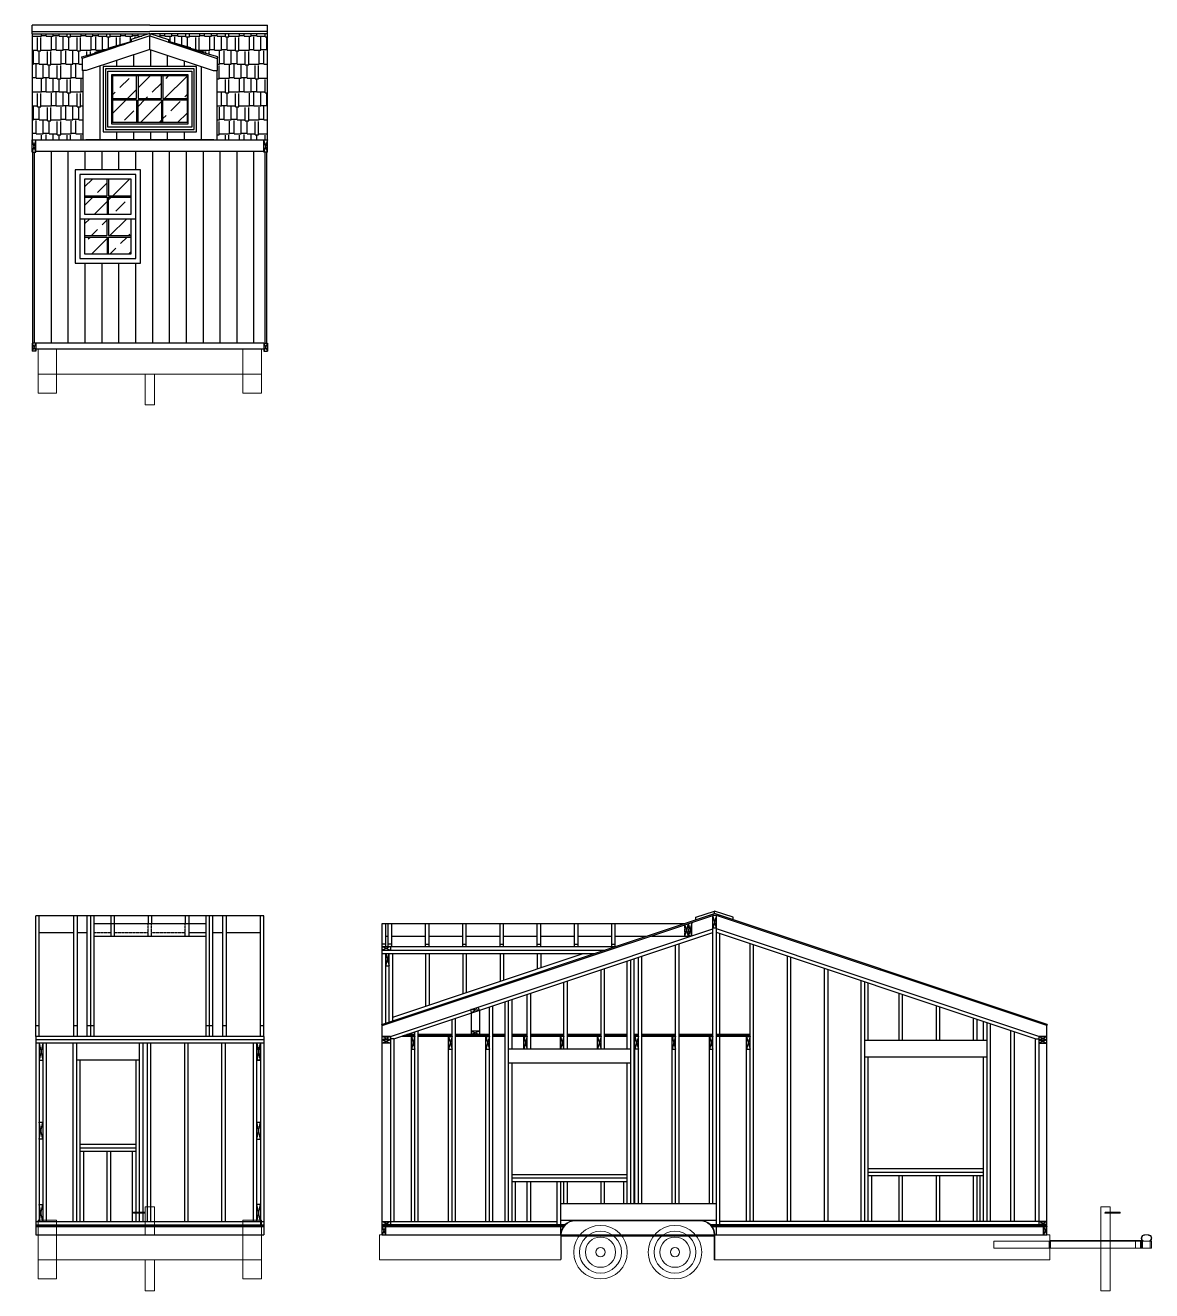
# Model space of a CAD drawing. Header units: inches. Extents: x -177 to 2825, y -2046 to -803.
# Drawn here: x 855 to 1338, y -1347 to -803 of the extents above; entities that cross this region are included whole.
import ezdxf

# ---------------------------------------------------------------- set-up
doc = ezdxf.new("R2010")
doc.units = ezdxf.units.IN
doc.header["$MEASUREMENT"] = 0
doc.linetypes.add('HIDDEN2', pattern=[0.1875, 0.125, -0.0625])
doc.layers.add('Hidden Line', color=7, linetype='HIDDEN2')
doc.layers.add('L-SITE', color=8, linetype='Continuous', lineweight=9)

msp = doc.modelspace()

# ---------------------------------------------------------------- hatches: boundary and pattern name
h = msp.add_hatch()
h.set_pattern_fill('AR-RSHKE', color=256, scale=0.5)
h.set_pattern_definition([(0, (183.5893, -1791.4765), (12.75, 6), [3, -2.5, 3.5, -1.5, 4.5, -2]), (0, (186.5893, -1791.2265), (12.75, 6), [2.5, -9.5, 2, -3]), (0, (192.5893, -1791.8515), (12.75, 6), [1.5, -15.5]), (90, (183.5893, -1791.4765), (-4.25, 6), [5.75, -18.25]), (90, (186.5893, -1791.4765), (-4.25, 6), [5.625, -18.375]), (90, (189.0893, -1791.4765), (-4.25, 6), [5.25, -18.75]), (90, (192.5893, -1791.8515), (-4.25, 6), [5.75, -18.25]), (90, (194.0893, -1791.8515), (-4.25, 6), [5.75, -18.25]), (90, (198.5893, -1791.4765), (-4.25, 6), [5.5, -18.5])])
h.paths.add_polyline_path([(879.09, -817.05), (878.86, -816.33), (884.78, -814.73), (884.67, -814.4), (890.59, -812.79), (890.48, -812.46), (900.09, -809.85), (900.09, -808.99), (907.43, -806.55), (857.59, -806.55), (857.59, -851.96), (879.34, -851.96), (879.34, -822.26), (879.09, -822.26)])
h.paths.add_polyline_path([(958.59, -806.55), (908.75, -806.55), (916.09, -808.99), (916.09, -809.85), (925.71, -812.46), (925.6, -812.79), (931.52, -814.4), (931.41, -814.73), (937.33, -816.33), (937.09, -817.05), (937.09, -822.26), (936.84, -822.26), (936.84, -851.96), (958.59, -851.96)])
h.paths.add_polyline_path([(828.83, -810.05), (708.83, -810.05), (708.83, -808.16), (699.45, -808.16), (701.23, -808.64), (701.12, -808.97), (707.04, -810.58), (706.93, -810.9), (712.85, -812.51), (712.74, -812.84), (718.66, -814.45), (718.55, -814.78), (724.47, -816.39), (724.37, -816.71), (725.68, -817.07), (828.83, -817.07)])
h = msp.add_hatch()
h.set_pattern_fill('ANSI33', color=256, scale=45)
h.set_pattern_definition([(45, (342.352, -1740.452), (-7.95495, 7.95495), []), (45, (350.307, -1740.452), (-7.95495, 7.95495), [5.625, -2.8125])])
h.paths.add_polyline_path([(902.45, -824.59), (892.09, -824.59), (892.09, -834.28), (902.45, -834.28)])
h.paths.add_polyline_path([(902.45, -834.91), (892.09, -834.91), (892.09, -844.59), (902.45, -844.59)])
h.paths.add_polyline_path([(913.11, -834.91), (903.07, -834.91), (903.07, -844.59), (913.11, -844.59)])
h.paths.add_polyline_path([(924.09, -834.91), (913.74, -834.91), (913.74, -844.59), (924.09, -844.59)])
h.paths.add_polyline_path([(924.09, -824.59), (913.74, -824.59), (913.74, -834.28), (924.09, -834.28)])
h.paths.add_polyline_path([(913.11, -824.59), (903.07, -824.59), (903.07, -834.28), (913.11, -834.28)])
h = msp.add_hatch()
h.set_pattern_fill('ANSI33', color=256, scale=45)
h.set_pattern_definition([(45, (183.589, -1791.476), (-7.95495, 7.95495), []), (45, (191.544, -1791.476), (-7.95495, 7.95495), [5.625, -2.8125])])
h.paths.add_polyline_path([(889.78, -868.87), (880.09, -868.87), (880.09, -876.09), (889.78, -876.09)])
h.paths.add_polyline_path([(889.78, -876.71), (880.09, -876.71), (880.09, -883.93), (889.78, -883.93)])
h.paths.add_polyline_path([(900.09, -876.71), (890.4, -876.71), (890.4, -883.93), (900.09, -883.93)])
h.paths.add_polyline_path([(900.09, -868.87), (890.4, -868.87), (890.4, -876.09), (900.09, -876.09)])
h.paths.add_polyline_path([(900.09, -885.93), (890.4, -885.93), (890.4, -893.15), (900.09, -893.15)])
h.paths.add_polyline_path([(900.09, -893.78), (890.4, -893.78), (890.4, -900.99), (900.09, -900.99)])
h.paths.add_polyline_path([(889.78, -893.78), (880.09, -893.78), (880.09, -900.99), (889.78, -900.99)])
h.paths.add_polyline_path([(889.78, -885.93), (880.09, -885.93), (880.09, -893.15), (889.78, -893.15)])

# ---------------------------------------------------------------- linework, layer by layer
for p, q in [((908.09, -802.82), (857.59, -802.82)), ((908.09, -802.82), (958.59, -802.82)), ((857.59, -805.49), (908.09, -805.49)), ((857.59, -806.55), (907.43, -806.55)), ((857.59, -806.55), (857.59, -851.96)), ((908.09, -807.38), (879.09, -817.05)), ((890.48, -812.46), (900.09, -809.85)), ((908.09, -806.32), (900.09, -808.99)), ((900.09, -808.99), (900.09, -810.05)), ((958.59, -805.49), (908.09, -805.49)), ((908.09, -806.32), (916.09, -808.99)), ((908.09, -806.32), (908.09, -807.38)), ((908.09, -807.38), (937.09, -817.05)), ((908.09, -813.18), (908.09, -807.38)), ((958.59, -806.55), (908.75, -806.55)), ((916.09, -808.99), (916.09, -810.05)), ((925.71, -812.46), (916.09, -809.85)), ((958.59, -851.96), (958.59, -806.55)), ((878.86, -816.33), (891.66, -812.86)), ((908.09, -813.18), (880.83, -822.26)), ((884.67, -814.4), (897.47, -810.92)), ((884.78, -814.73), (884.67, -814.4)), ((890.59, -812.79), (890.48, -812.46)), ((901.09, -815.51), (901.09, -820.59)), ((908.09, -813.18), (935.35, -822.26)), ((908.34, -813.26), (908.34, -820.59)), ((931.52, -814.4), (918.71, -810.92)), ((937.33, -816.33), (924.52, -812.86)), ((925.6, -812.79), (925.71, -812.46)), ((931.41, -814.73), (931.52, -814.4)), ((879.09, -817.05), (878.86, -816.33)), ((879.09, -817.05), (879.09, -822.26)), ((886.59, -820.34), (886.59, -851.88)), ((893.84, -817.93), (893.84, -820.59)), ((915.59, -815.68), (915.59, -820.59)), ((922.84, -818.09), (922.84, -820.59)), ((930.09, -820.51), (930.09, -851.88)), ((937.09, -817.05), (937.33, -816.33)), ((937.09, -817.05), (937.09, -822.26)), ((880.83, -822.26), (879.09, -822.26)), ((879.34, -822.26), (879.34, -851.88)), ((924.09, -824.59), (892.09, -824.59)), ((892.09, -824.59), (892.09, -844.59)), ((924.09, -824.59), (924.09, -844.59)), ((935.35, -822.26), (937.09, -822.26)), ((936.84, -822.26), (936.84, -851.88)), ((924.09, -844.59), (892.09, -844.59)), ((857.59, -851.96), (958.59, -851.96)), ((859.09, -857.26), (857.59, -851.96)), ((859.09, -851.96), (857.59, -857.26)), ((880.59, -851.88), (935.59, -851.88)), ((893.84, -848.59), (893.84, -851.88)), ((901.09, -848.59), (901.09, -851.88)), ((908.34, -848.59), (908.34, -851.88)), ((915.59, -848.59), (915.59, -851.88)), ((922.84, -848.59), (922.84, -851.88)), ((958.59, -857.26), (957.09, -851.96)), ((958.59, -851.96), (957.09, -857.26)), ((857.59, -857.26), (859.09, -857.26)), ((859.09, -856.96), (957.09, -856.96)), ((958.59, -857.26), (957.09, -857.26)), ((878.09, -885.93), (902.09, -885.93)), ((880.09, -883.93), (900.09, -883.93)), ((957.09, -939.37), (857.59, -939.37)), ((857.59, -939.37), (857.59, -942.87)), ((859.09, -939.37), (857.59, -942.87)), ((857.59, -939.37), (859.09, -942.87)), ((859.09, -939.37), (859.09, -942.87)), ((859.09, -939.37), (859.09, -941.87)), ((957.09, -939.37), (957.09, -942.87)), ((957.09, -939.37), (958.59, -939.37)), ((957.09, -939.37), (958.59, -942.87)), ((958.59, -939.37), (957.09, -942.87)), ((958.59, -939.37), (958.59, -942.87)), ((859.09, -942.87), (857.59, -942.87)), ((859.09, -941.87), (957.09, -941.87)), ((957.09, -942.87), (958.59, -942.87)), ((1007.77, -1232.11), (1150.68, -1184.47)), ((1007.77, -1232.11), (1150.68, -1184.47)), ((1142.68, -1186.09), (1150.68, -1183.42)), ((1148.78, -1185.63), (1148.62, -1185.16)), ((1158.68, -1186.09), (1150.68, -1183.42)), ((1150.68, -1184.47), (1150.68, -1183.42)), ((1293.58, -1232.11), (1150.68, -1184.47)), ((1152.57, -1185.63), (1152.73, -1185.16)), ((859.09, -1237.22), (859.09, -1185.51)), ((957.09, -1185.51), (859.09, -1185.51)), ((860.59, -1237.22), (860.59, -1185.51)), ((875.34, -1185.51), (875.34, -1237.22)), ((876.84, -1185.51), (876.84, -1237.22)), ((881.09, -1185.51), (881.09, -1237.22)), ((882.59, -1185.51), (882.59, -1237.22)), ((884.09, -1185.51), (884.09, -1237.22)), ((884.09, -1188.75), (932.09, -1188.75)), ((891.34, -1185.51), (891.34, -1188.75)), ((892.84, -1185.51), (892.84, -1188.75)), ((907.34, -1185.51), (907.34, -1188.75)), ((908.84, -1185.51), (908.84, -1188.75)), ((923.34, -1185.51), (923.34, -1188.75)), ((924.84, -1185.51), (924.84, -1188.75)), ((932.09, -1185.51), (932.09, -1237.22)), ((933.59, -1185.51), (933.59, -1237.22)), ((935.09, -1185.51), (935.09, -1237.22)), ((939.34, -1185.51), (939.34, -1237.22)), ((940.84, -1185.51), (940.84, -1237.22)), ((955.59, -1237.22), (955.59, -1185.51)), ((957.09, -1237.22), (957.09, -1185.51)), ((1007.93, -1232.58), (1149.93, -1185.25)), ((1007.93, -1232.06), (1007.93, -1188.75)), ((1007.93, -1188.75), (1137.84, -1188.75)), ((1009.43, -1198.69), (1009.43, -1188.75)), ((1010.53, -1198.69), (1010.53, -1188.75)), ((1012.03, -1198.69), (1012.03, -1188.75)), ((1026.53, -1198.69), (1026.53, -1188.75)), ((1028.03, -1198.69), (1028.03, -1188.75)), ((1042.53, -1198.69), (1042.53, -1188.75)), ((1044.03, -1198.69), (1044.03, -1188.75)), ((1058.53, -1198.69), (1058.53, -1188.75)), ((1060.03, -1198.69), (1060.03, -1188.75)), ((1074.53, -1198.69), (1074.53, -1188.75)), ((1076.03, -1198.69), (1076.03, -1188.75)), ((1090.53, -1198.69), (1090.53, -1188.75)), ((1092.03, -1198.69), (1092.03, -1188.75)), ((1106.53, -1198.69), (1106.53, -1188.75)), ((1108.03, -1198.69), (1108.03, -1188.75)), ((1137.93, -1194.25), (1139.43, -1188.75)), ((1139.43, -1194.25), (1137.93, -1189.25)), ((1140.93, -1188.55), (1139.43, -1194.05)), ((1140.93, -1194.05), (1139.43, -1188.75)), ((1142.68, -1187.14), (1142.68, -1186.09)), ((1149.93, -1192.5), (1149.93, -1185.25)), ((1151.43, -1185.25), (1149.93, -1185.25)), ((1151.43, -1190.75), (1149.93, -1185.25)), ((1151.43, -1185.25), (1149.93, -1190.75)), ((1293.43, -1232.58), (1151.43, -1185.25)), ((1151.43, -1192.5), (1151.43, -1185.25)), ((1158.68, -1187.14), (1158.68, -1186.09)), ((875.34, -1192.76), (860.59, -1192.76)), ((881.09, -1192.76), (876.84, -1192.76)), ((884.09, -1194.25), (932.09, -1194.25)), ((939.34, -1192.76), (935.09, -1192.76)), ((955.59, -1192.76), (940.84, -1192.76)), ((1009.43, -1194.25), (1010.53, -1194.25)), ((1011.43, -1237.22), (1149.93, -1191.05)), ((1012.03, -1194.25), (1026.53, -1194.25)), ((1012.93, -1238.3), (1149.93, -1192.63)), ((1028.03, -1194.25), (1042.53, -1194.25)), ((1044.03, -1194.25), (1058.53, -1194.25)), ((1060.03, -1194.25), (1074.53, -1194.25)), ((1076.03, -1194.25), (1090.53, -1194.25)), ((1092.03, -1194.25), (1106.53, -1194.25)), ((1108.03, -1194.25), (1121.34, -1194.25)), ((1151.43, -1190.75), (1149.93, -1190.75)), ((1149.93, -1309.01), (1149.93, -1192.5)), ((1289.93, -1237.22), (1151.43, -1191.05)), ((1151.43, -1322.47), (1151.43, -1192.5)), ((1288.43, -1238.3), (1151.43, -1192.63)), ((1152.93, -1318.22), (1152.93, -1193.13)), ((1009.43, -1197.67), (1007.93, -1197.67)), ((1007.93, -1198.69), (1108.03, -1198.69)), ((1011.43, -1198.69), (1007.93, -1200.19)), ((1007.93, -1198.69), (1011.43, -1200.19)), ((1007.93, -1200.19), (1103.53, -1200.19)), ((1012.03, -1197.67), (1010.53, -1197.67)), ((1011.43, -1198.69), (1011.43, -1200.19)), ((1026.53, -1197.67), (1028.03, -1197.67)), ((1042.53, -1197.67), (1044.03, -1197.67)), ((1058.53, -1197.67), (1060.03, -1197.67)), ((1074.53, -1197.67), (1076.03, -1197.67)), ((1090.53, -1197.67), (1092.03, -1197.67)), ((1106.53, -1197.67), (1108.03, -1197.67)), ((1133.93, -1309.01), (1133.93, -1197.96)), ((1135.43, -1309.01), (1135.43, -1197.46)), ((1165.93, -1316.72), (1165.93, -1197.46)), ((1167.43, -1316.72), (1167.43, -1197.96)), ((1007.93, -1201.69), (1099.03, -1201.69)), ((1009.43, -1231.56), (1009.43, -1201.69)), ((1009.43, -1206.94), (1010.93, -1201.69)), ((1009.43, -1201.69), (1010.93, -1206.94)), ((1009.43, -1206.94), (1010.93, -1206.94)), ((1010.93, -1231.06), (1010.93, -1201.69)), ((1012.43, -1228.98), (1094.28, -1201.69)), ((1012.43, -1230.56), (1012.43, -1201.69)), ((1026.53, -1201.69), (1026.53, -1224.28)), ((1028.03, -1201.69), (1028.03, -1223.78)), ((1042.53, -1201.69), (1042.53, -1218.94)), ((1044.03, -1201.69), (1044.03, -1218.44)), ((1058.53, -1201.69), (1058.53, -1213.61)), ((1060.03, -1201.69), (1060.03, -1213.11)), ((1074.53, -1201.69), (1074.53, -1208.28)), ((1076.03, -1201.69), (1076.03, -1207.78)), ((1113.18, -1242.72), (1113.18, -1204.88)), ((1114.68, -1309.01), (1114.68, -1204.38)), ((1116.18, -1309.01), (1116.18, -1203.88)), ((1117.93, -1309.01), (1117.93, -1203.3)), ((1119.43, -1309.01), (1119.43, -1202.8)), ((1181.93, -1316.72), (1181.93, -1202.8)), ((1183.43, -1316.72), (1183.43, -1203.3)), ((1101.93, -1242.72), (1101.93, -1208.63)), ((1103.43, -1242.72), (1103.43, -1208.13)), ((1197.93, -1316.72), (1197.93, -1208.13)), ((1199.43, -1316.72), (1199.43, -1208.63)), ((1085.93, -1242.72), (1085.93, -1213.96)), ((1087.43, -1242.72), (1087.43, -1213.46)), ((1213.68, -1316.72), (1213.68, -1213.38)), ((1215.18, -1316.72), (1215.18, -1213.88)), ((1216.68, -1238.97), (1216.68, -1214.38)), ((1060.68, -1316.72), (1060.68, -1222.38)), ((1062.18, -1316.72), (1062.18, -1221.88)), ((1063.68, -1242.72), (1063.68, -1221.38)), ((1070.18, -1242.72), (1070.18, -1219.21)), ((1071.68, -1242.72), (1071.68, -1218.71)), ((1229.93, -1238.97), (1229.93, -1218.8)), ((1231.43, -1238.97), (1231.43, -1219.3)), ((1046.18, -1227.21), (1046.18, -1236.47)), ((1049.68, -1226.05), (1049.68, -1236.47)), ((1053.93, -1316.72), (1053.93, -1224.63)), ((1055.43, -1316.72), (1055.43, -1224.13)), ((1245.93, -1238.97), (1245.93, -1224.13)), ((1247.43, -1238.97), (1247.43, -1224.63)), ((859.09, -1232.58), (860.59, -1232.58)), ((875.34, -1232.58), (876.84, -1232.58)), ((881.09, -1232.58), (884.09, -1232.58)), ((932.09, -1232.58), (935.09, -1232.58)), ((939.34, -1232.58), (940.84, -1232.58)), ((955.59, -1232.58), (957.09, -1232.58)), ((1007.77, -1232.11), (1007.93, -1232.58)), ((1007.93, -1232.58), (1007.77, -1232.11)), ((1007.93, -1237.22), (1007.93, -1232.58)), ((1037.93, -1316.72), (1037.93, -1229.96)), ((1039.43, -1316.72), (1039.43, -1229.46)), ((1261.93, -1238.97), (1261.93, -1229.46)), ((1263.43, -1238.97), (1263.43, -1229.96)), ((1266.18, -1238.97), (1266.18, -1230.88)), ((1267.68, -1316.72), (1267.68, -1231.38)), ((1269.18, -1316.72), (1269.18, -1231.88)), ((1293.58, -1232.11), (1293.43, -1232.58)), ((1293.43, -1237.22), (1293.43, -1232.58)), ((859.09, -1237.22), (859.09, -1322.47)), ((957.09, -1237.22), (859.09, -1237.22)), ((957.09, -1238.72), (859.09, -1238.72)), ((957.09, -1237.22), (957.09, -1322.47)), ((1007.93, -1322.47), (1007.93, -1237.22)), ((1011.43, -1237.22), (1007.93, -1237.22)), ((1011.43, -1238.72), (1007.93, -1237.22)), ((1011.43, -1237.22), (1007.93, -1238.72)), ((1011.43, -1238.72), (1007.93, -1238.72)), ((1007.93, -1238.72), (1011.43, -1240.22)), ((1011.43, -1238.72), (1007.93, -1240.22)), ((1011.43, -1237.22), (1011.43, -1318.22)), ((1012.93, -1238.3), (1011.43, -1238.3)), ((1012.93, -1238.3), (1012.93, -1316.72)), ((1021.93, -1237.22), (1016.17, -1237.22)), ((1021.93, -1237.03), (1016.73, -1237.03)), ((1021.93, -1236.84), (1017.29, -1236.84)), ((1021.93, -1236.65), (1017.86, -1236.65)), ((1021.93, -1236.47), (1018.42, -1236.47)), ((1020.43, -1316.72), (1020.43, -1237.22)), ((1020.43, -1237.22), (1021.93, -1237.22)), ((1020.43, -1237.22), (1021.93, -1242.72)), ((1021.93, -1237.22), (1020.43, -1242.72)), ((1021.93, -1316.72), (1021.93, -1235.3)), ((1023.43, -1316.72), (1023.43, -1234.8)), ((1037.93, -1236.47), (1023.43, -1236.47)), ((1037.93, -1236.65), (1023.43, -1236.65)), ((1037.93, -1236.84), (1023.43, -1236.84)), ((1037.93, -1237.03), (1023.43, -1237.03)), ((1037.93, -1237.22), (1023.43, -1237.22)), ((1036.43, -1316.72), (1036.43, -1237.22)), ((1036.43, -1237.22), (1037.93, -1237.22)), ((1036.43, -1237.22), (1037.93, -1242.72)), ((1037.93, -1237.22), (1036.43, -1242.72)), ((1053.93, -1236.47), (1039.43, -1236.47)), ((1053.93, -1236.65), (1039.43, -1236.65)), ((1053.93, -1236.84), (1039.43, -1236.84)), ((1053.93, -1237.03), (1039.43, -1237.03)), ((1053.93, -1237.22), (1039.43, -1237.22)), ((1049.68, -1234.97), (1046.18, -1234.97)), ((1046.18, -1234.97), (1049.68, -1236.47)), ((1049.68, -1234.97), (1046.18, -1236.47)), ((1052.43, -1316.72), (1052.43, -1237.22)), ((1052.43, -1237.22), (1053.93, -1237.22)), ((1052.43, -1237.22), (1053.93, -1242.72)), ((1053.93, -1237.22), (1052.43, -1242.72)), ((1060.68, -1236.47), (1055.43, -1236.47)), ((1060.68, -1236.65), (1055.43, -1236.65)), ((1060.68, -1236.84), (1055.43, -1236.84)), ((1060.68, -1237.03), (1055.43, -1237.03)), ((1060.68, -1237.22), (1055.43, -1237.22)), ((1070.18, -1236.47), (1063.68, -1236.47)), ((1070.18, -1236.65), (1063.68, -1236.65)), ((1070.18, -1236.84), (1063.68, -1236.84)), ((1070.18, -1237.03), (1063.68, -1237.03)), ((1070.18, -1237.22), (1063.68, -1237.22)), ((1068.68, -1242.72), (1068.68, -1237.22)), ((1068.68, -1237.22), (1070.18, -1237.22)), ((1068.68, -1237.22), (1070.18, -1242.72)), ((1070.18, -1237.22), (1068.68, -1242.72)), ((1085.93, -1236.47), (1071.68, -1236.47)), ((1085.93, -1236.65), (1071.68, -1236.65)), ((1085.93, -1236.84), (1071.68, -1236.84)), ((1085.93, -1237.03), (1071.68, -1237.03)), ((1085.93, -1237.22), (1071.68, -1237.22)), ((1084.43, -1242.72), (1084.43, -1237.22)), ((1085.93, -1237.22), (1084.43, -1237.22)), ((1084.43, -1237.22), (1085.93, -1242.72)), ((1085.93, -1237.22), (1084.43, -1242.72)), ((1101.93, -1236.47), (1087.43, -1236.47)), ((1101.93, -1236.65), (1087.43, -1236.65)), ((1101.93, -1236.84), (1087.43, -1236.84)), ((1101.93, -1237.03), (1087.43, -1237.03)), ((1101.93, -1237.22), (1087.43, -1237.22)), ((1100.43, -1242.72), (1100.43, -1237.22)), ((1101.93, -1237.22), (1100.43, -1237.22)), ((1100.43, -1237.22), (1101.93, -1242.72)), ((1101.93, -1237.22), (1100.43, -1242.72)), ((1113.18, -1236.47), (1103.43, -1236.47)), ((1113.18, -1236.65), (1103.43, -1236.65)), ((1113.18, -1236.84), (1103.43, -1236.84)), ((1113.18, -1237.03), (1103.43, -1237.03)), ((1113.18, -1237.22), (1103.43, -1237.22)), ((1117.93, -1236.47), (1116.18, -1236.47)), ((1117.93, -1236.65), (1116.18, -1236.65)), ((1117.93, -1236.84), (1116.18, -1236.84)), ((1117.93, -1237.03), (1116.18, -1237.03)), ((1117.93, -1237.22), (1116.18, -1237.22)), ((1116.43, -1309.01), (1116.43, -1237.22)), ((1117.93, -1237.22), (1116.43, -1237.22)), ((1116.43, -1237.22), (1117.93, -1242.72)), ((1117.93, -1237.22), (1116.43, -1242.72)), ((1133.93, -1236.47), (1119.43, -1236.47)), ((1133.93, -1236.65), (1119.43, -1236.65)), ((1133.93, -1236.84), (1119.43, -1236.84)), ((1133.93, -1237.03), (1119.43, -1237.03)), ((1133.93, -1237.22), (1119.43, -1237.22)), ((1132.43, -1309.01), (1132.43, -1237.22)), ((1132.43, -1237.22), (1133.93, -1237.22)), ((1132.43, -1237.22), (1133.93, -1242.72)), ((1133.93, -1237.22), (1132.43, -1242.72)), ((1149.93, -1236.47), (1135.43, -1236.47)), ((1149.93, -1236.65), (1135.43, -1236.65)), ((1149.93, -1236.84), (1135.43, -1236.84)), ((1149.93, -1237.03), (1135.43, -1237.03)), ((1149.93, -1237.22), (1135.43, -1237.22)), ((1148.43, -1309.01), (1148.43, -1237.22)), ((1148.43, -1237.22), (1149.93, -1237.22)), ((1148.43, -1237.22), (1149.93, -1242.72)), ((1149.93, -1237.22), (1148.43, -1242.72)), ((1165.93, -1236.47), (1151.43, -1236.47)), ((1165.93, -1236.65), (1151.43, -1236.65)), ((1165.93, -1236.84), (1151.43, -1236.84)), ((1165.93, -1237.03), (1151.43, -1237.03)), ((1165.93, -1237.22), (1151.43, -1237.22)), ((1164.43, -1316.72), (1164.43, -1237.22)), ((1164.43, -1237.22), (1165.93, -1237.22)), ((1164.43, -1237.22), (1165.93, -1242.72)), ((1165.93, -1237.22), (1164.43, -1242.72)), ((1267.68, -1238.97), (1215.18, -1238.97)), ((1267.68, -1238.97), (1215.18, -1238.97)), ((1277.93, -1316.72), (1277.93, -1234.8)), ((1279.43, -1316.72), (1279.43, -1235.3)), ((1288.43, -1238.3), (1288.43, -1316.72)), ((1288.43, -1238.3), (1289.93, -1238.3)), ((1289.93, -1237.22), (1289.93, -1318.22)), ((1289.93, -1238.72), (1293.43, -1237.22)), ((1289.93, -1237.22), (1293.43, -1238.72)), ((1293.43, -1237.22), (1289.93, -1237.22)), ((1289.93, -1238.72), (1293.43, -1238.72)), ((1293.43, -1238.72), (1289.93, -1240.22)), ((1289.93, -1238.72), (1293.43, -1240.22)), ((1293.43, -1322.47), (1293.43, -1237.22)), ((957.09, -1240.22), (859.09, -1240.22)), ((860.59, -1240.22), (860.59, -1316.72)), ((860.59, -1240.22), (862.09, -1247.47)), ((862.09, -1240.22), (860.59, -1247.47)), ((862.09, -1240.22), (862.09, -1316.72)), ((863.59, -1240.22), (863.59, -1316.72)), ((875.09, -1240.22), (875.09, -1316.72)), ((876.59, -1240.22), (876.59, -1316.72)), ((903.59, -1240.22), (903.59, -1316.72)), ((905.09, -1240.22), (905.09, -1316.72)), ((907.09, -1316.72), (907.09, -1240.22)), ((908.59, -1316.72), (908.59, -1240.22)), ((923.09, -1316.72), (923.09, -1240.22)), ((924.59, -1316.72), (924.59, -1240.22)), ((939.09, -1316.72), (939.09, -1240.22)), ((940.59, -1316.72), (940.59, -1240.22)), ((952.59, -1316.72), (952.59, -1240.22)), ((954.09, -1316.72), (954.09, -1240.22)), ((954.09, -1247.47), (955.59, -1240.22)), ((955.59, -1247.47), (954.09, -1240.22)), ((955.59, -1240.22), (954.09, -1247.47)), ((954.09, -1240.22), (955.59, -1247.47)), ((955.59, -1240.22), (955.59, -1318.22)), ((955.59, -1240.22), (955.59, -1316.72)), ((1011.43, -1240.22), (1007.93, -1240.22)), ((1020.43, -1242.72), (1021.93, -1242.72)), ((1036.43, -1242.72), (1037.93, -1242.72)), ((1052.43, -1242.72), (1053.93, -1242.72)), ((1114.68, -1242.72), (1062.18, -1242.72)), ((1117.93, -1242.72), (1116.43, -1242.72)), ((1132.43, -1242.72), (1133.93, -1242.72)), ((1148.43, -1242.72), (1149.93, -1242.72)), ((1164.43, -1242.72), (1165.93, -1242.72)), ((1289.93, -1240.22), (1289.93, -1318.22)), ((1289.93, -1240.22), (1293.43, -1240.22)), ((860.59, -1247.47), (862.09, -1247.47)), ((903.59, -1247.47), (876.59, -1247.47)), ((878.09, -1247.47), (878.09, -1316.72)), ((902.09, -1247.47), (902.09, -1316.72)), ((954.09, -1247.47), (955.59, -1247.47)), ((955.59, -1247.47), (954.09, -1247.47)), ((1114.68, -1248.72), (1062.18, -1248.72)), ((1063.68, -1316.72), (1063.68, -1248.72)), ((1113.18, -1309.01), (1113.18, -1248.72)), ((1267.68, -1246.22), (1215.18, -1246.22)), ((1216.68, -1316.72), (1216.68, -1246.22)), ((1266.18, -1316.72), (1266.18, -1246.22)), ((860.59, -1281.34), (862.09, -1274.09)), ((862.09, -1281.34), (860.59, -1274.09)), ((860.59, -1274.09), (862.09, -1274.09)), ((954.09, -1281.34), (955.59, -1274.09)), ((955.59, -1281.34), (954.09, -1274.09)), ((954.09, -1274.09), (955.59, -1274.09)), ((862.09, -1281.34), (860.59, -1281.34)), ((954.09, -1281.34), (955.59, -1281.34)), ((878.09, -1283.59), (902.09, -1283.59)), ((878.09, -1285.09), (902.09, -1285.09)), ((878.09, -1286.59), (902.09, -1286.59)), ((879.59, -1286.59), (879.59, -1316.72)), ((889.84, -1316.72), (889.84, -1286.59)), ((891.34, -1316.72), (891.34, -1286.59)), ((900.59, -1286.59), (900.59, -1316.72)), ((1113.18, -1296.72), (1063.68, -1296.72)), ((1113.18, -1298.22), (1063.68, -1298.22)), ((1266.18, -1294.22), (1216.68, -1294.22)), ((1266.18, -1295.72), (1216.68, -1295.72)), ((1266.18, -1297.22), (1216.68, -1297.22)), ((1218.18, -1316.72), (1218.18, -1297.22)), ((1229.93, -1316.72), (1229.93, -1297.22)), ((1231.43, -1316.72), (1231.43, -1297.22)), ((1245.93, -1316.72), (1245.93, -1297.22)), ((1247.43, -1316.72), (1247.43, -1297.22)), ((1261.93, -1316.72), (1261.93, -1297.22)), ((1263.43, -1316.72), (1263.43, -1297.22)), ((1264.68, -1316.72), (1264.68, -1297.22)), ((1113.18, -1299.72), (1063.68, -1299.72)), ((1065.18, -1316.72), (1065.18, -1299.72)), ((1070.18, -1316.72), (1070.18, -1299.72)), ((1071.68, -1316.72), (1071.68, -1299.72)), ((1083.09, -1318.22), (1083.09, -1299.72)), ((1084.59, -1322.47), (1084.59, -1299.72)), ((1085.93, -1309.01), (1085.93, -1299.72)), ((1087.43, -1309.01), (1087.43, -1299.72)), ((1101.93, -1309.01), (1101.93, -1299.72)), ((1103.43, -1309.01), (1103.43, -1299.72)), ((1111.68, -1309.01), (1111.68, -1299.72)), ((860.59, -1316.72), (862.09, -1309.47)), ((862.09, -1316.72), (860.59, -1309.47)), ((860.59, -1309.47), (862.09, -1309.47)), ((955.59, -1316.72), (954.09, -1309.47)), ((954.09, -1316.72), (955.59, -1309.47)), ((955.59, -1309.47), (954.09, -1309.47)), ((1084.59, -1309.01), (1151.43, -1309.01)), ((859.09, -1316.72), (957.09, -1316.72)), ((859.09, -1318.22), (957.09, -1318.22)), ((859.09, -1318.4), (957.09, -1318.4)), ((859.09, -1318.59), (957.09, -1318.59)), ((859.09, -1318.78), (957.09, -1318.78)), ((859.09, -1318.97), (957.09, -1318.97)), ((1007.93, -1316.72), (1011.43, -1318.22)), ((1007.93, -1318.22), (1011.43, -1316.72)), ((1007.93, -1316.72), (1083.09, -1316.72)), ((1086.3, -1318.22), (1007.93, -1318.22)), ((1007.93, -1318.22), (1086.3, -1318.22)), ((1007.93, -1318.4), (1086.13, -1318.4)), ((1007.93, -1318.59), (1085.97, -1318.59)), ((1007.93, -1318.78), (1085.82, -1318.78)), ((1007.93, -1318.97), (1085.69, -1318.97)), ((1009.43, -1318.97), (1007.93, -1322.47)), ((1009.43, -1322.47), (1007.93, -1318.97)), ((1009.43, -1322.47), (1009.43, -1318.97)), ((1084.59, -1316.26), (1151.43, -1316.26)), ((1293.43, -1318.22), (1149.05, -1318.22)), ((1149.22, -1318.4), (1293.43, -1318.4)), ((1149.38, -1318.59), (1293.43, -1318.59)), ((1149.52, -1318.78), (1293.43, -1318.78)), ((1149.66, -1318.97), (1293.43, -1318.97)), ((1293.43, -1316.72), (1152.93, -1316.72)), ((1293.43, -1318.22), (1289.93, -1316.72)), ((1289.93, -1318.22), (1293.43, -1316.72)), ((1291.93, -1322.47), (1291.93, -1318.97)), ((1293.43, -1318.97), (1291.93, -1322.47)), ((1291.93, -1318.97), (1293.43, -1322.47)), ((859.09, -1322.47), (957.09, -1322.47)), ((1007.93, -1322.47), (1293.43, -1322.47))]:
    msp.add_line(p, q)
for points in [[(857.59, -806.55), (857.59, -802.82)], [(958.59, -806.55), (958.59, -802.82)], [(892.09, -834.28), (902.45, -834.28), (902.45, -824.59)], [(903.07, -824.59), (903.07, -834.28), (913.11, -834.28), (913.11, -824.59)], [(913.74, -824.59), (913.74, -834.28), (924.09, -834.28)], [(892.09, -834.91), (902.45, -834.91), (902.45, -844.59)], [(903.07, -844.59), (903.07, -834.91), (913.11, -834.91), (913.11, -844.59)], [(913.74, -844.59), (913.74, -834.91), (924.09, -834.91)], [(857.59, -857.26), (857.59, -851.96)], [(859.09, -857.26), (859.09, -851.96)], [(957.09, -857.26), (957.09, -856.62), (957.09, -851.96)], [(958.59, -857.26), (958.59, -851.96)], [(857.84, -939.37), (857.84, -857.26)], [(858.59, -939.37), (858.59, -857.26)], [(865.84, -939.37), (865.84, -856.96)], [(873.09, -939.37), (873.09, -856.96)], [(880.34, -864.87), (880.34, -856.96)], [(887.59, -864.87), (887.59, -856.96)], [(894.84, -864.87), (894.84, -856.96)], [(902.09, -864.87), (902.09, -856.96)], [(909.34, -939.37), (909.34, -856.96)], [(916.59, -939.37), (916.59, -856.96)], [(923.84, -939.37), (923.84, -856.96)], [(931.09, -939.37), (931.09, -856.96)], [(938.34, -939.37), (938.34, -856.96)], [(945.59, -939.37), (945.59, -856.96)], [(952.84, -939.37), (952.84, -856.96)], [(957.59, -939.37), (957.59, -857.26)], [(958.34, -939.37), (958.34, -857.26)], [(900.09, -883.93), (900.09, -868.87), (880.09, -868.87), (880.09, -883.93)], [(880.09, -876.09), (889.78, -876.09), (889.78, -868.87)], [(890.4, -868.87), (890.4, -876.09), (900.09, -876.09)], [(880.09, -876.71), (889.78, -876.71), (889.78, -883.93)], [(890.4, -883.93), (890.4, -876.71), (900.09, -876.71)], [(880.09, -885.93), (880.09, -900.99), (900.09, -900.99), (900.09, -885.93)], [(880.09, -893.15), (889.78, -893.15), (889.78, -885.93)], [(890.4, -885.93), (890.4, -893.15), (900.09, -893.15)], [(880.09, -893.78), (889.78, -893.78), (889.78, -900.99)], [(890.4, -900.99), (890.4, -893.78), (900.09, -893.78)], [(880.34, -939.37), (880.34, -904.99)], [(887.59, -939.37), (887.59, -904.99)], [(894.84, -939.37), (894.84, -904.99)], [(902.09, -939.37), (902.09, -904.99)]]:
    msp.add_lwpolyline(points)
for points in [[(928.09, -848.59), (928.09, -820.59), (888.09, -820.59), (888.09, -848.59)], [(927.09, -847.59), (927.09, -821.59), (889.09, -821.59), (889.09, -847.59)], [(890.09, -822.59), (926.09, -822.59), (926.09, -846.59), (890.09, -846.59)], [(924.59, -845.09), (924.59, -824.09), (891.59, -824.09), (891.59, -845.09)], [(904.09, -864.87), (876.09, -864.87), (876.09, -904.99), (904.09, -904.99)], [(902.09, -866.87), (878.09, -866.87), (878.09, -902.99), (902.09, -902.99)]]:
    msp.add_lwpolyline(points, close=True)
at = {"layer": 'Hidden Line'}
for p, q in [((891.34, -1188.75), (891.34, -1194.25)), ((892.84, -1188.75), (892.84, -1194.25)), ((907.34, -1194.25), (907.34, -1188.75)), ((908.84, -1194.25), (908.84, -1188.75)), ((923.34, -1194.25), (923.34, -1188.75)), ((924.84, -1188.75), (924.84, -1194.25)), ((1137.93, -1194.25), (1137.93, -1189.25)), ((1139.43, -1194.25), (1139.43, -1188.75)), ((1140.93, -1188.55), (1140.03, -1188.55)), ((1140.93, -1194.05), (1140.93, -1188.55)), ((891.34, -1192.76), (884.09, -1192.76)), ((907.34, -1192.76), (892.84, -1192.76)), ((923.34, -1192.76), (908.84, -1192.76)), ((932.09, -1192.76), (924.84, -1192.76)), ((1122.93, -1194.25), (1139.43, -1194.25)), ((1140.93, -1194.05), (1139.43, -1194.05)), ((1046.36, -1227.15), (1045.88, -1225.73)), ((1049.68, -1226.05), (1045.88, -1225.73)), ((1049.2, -1224.62), (1046.36, -1227.15)), ((1049.68, -1226.05), (1049.2, -1224.62))]:
    msp.add_line(p, q, dxfattribs=at)
at = {"layer": 'L-SITE'}
for p, q in [((868.09, -941.87), (860.09, -941.87)), ((860.09, -941.87), (860.09, -952.67)), ((868.09, -952.67), (868.09, -941.87)), ((948.09, -941.87), (868.09, -941.87)), ((868.09, -952.67), (868.09, -941.87)), ((948.09, -941.87), (948.09, -952.67)), ((956.09, -941.87), (948.09, -941.87)), ((948.09, -941.87), (948.09, -952.67)), ((956.09, -952.67), (956.09, -941.87)), ((860.09, -960.87), (860.09, -952.67)), ((860.09, -952.67), (868.09, -952.67)), ((948.09, -952.67), (868.09, -952.67)), ((868.09, -952.67), (868.09, -960.87)), ((906.09, -952.67), (906.09, -965.91)), ((910.09, -965.91), (910.09, -952.67)), ((948.09, -960.87), (948.09, -952.67)), ((948.09, -952.67), (956.09, -952.67)), ((956.09, -952.67), (956.09, -960.87)), ((860.09, -960.87), (868.09, -960.87)), ((948.09, -960.87), (956.09, -960.87)), ((908.09, -965.91), (906.09, -965.91)), ((910.09, -965.91), (908.09, -965.91)), ((902.59, -1312.76), (901.09, -1312.76)), ((901.09, -1313.01), (901.09, -1312.76)), ((901.09, -1313.26), (901.09, -1313.01)), ((901.09, -1313.26), (902.59, -1313.26)), ((906.09, -1312.76), (904.59, -1312.76)), ((904.59, -1313.26), (906.09, -1313.26)), ((906.09, -1310.51), (906.09, -1322.47)), ((906.09, -1310.51), (908.09, -1310.51)), ((906.09, -1312.76), (906.09, -1313.01)), ((906.09, -1313.01), (906.09, -1313.26)), ((908.09, -1310.51), (910.09, -1310.51)), ((910.09, -1322.47), (910.09, -1310.51)), ((1316.6, -1346.51), (1316.6, -1310.51)), ((1316.6, -1310.51), (1320.6, -1310.51)), ((1320.6, -1310.51), (1316.6, -1310.51)), ((1319.6, -1312.76), (1323.6, -1312.76)), ((1323.6, -1313.26), (1319.6, -1313.26)), ((1320.6, -1310.51), (1320.6, -1346.51)), ((868.09, -1316.26), (860.09, -1316.26)), ((860.09, -1322.47), (860.09, -1316.26)), ((868.09, -1316.26), (868.09, -1322.47)), ((956.09, -1316.26), (948.09, -1316.26)), ((948.09, -1322.47), (948.09, -1316.26)), ((956.09, -1316.26), (956.09, -1322.47)), ((1090.84, -1316.26), (1144.51, -1316.26)), ((1144.51, -1316.26), (1090.84, -1316.26)), ((1090.84, -1316.26), (1144.51, -1316.26)), ((1144.51, -1316.26), (1090.84, -1316.26)), ((1090.84, -1316.51), (1144.51, -1316.51)), ((1144.51, -1316.51), (1090.84, -1316.51)), ((1090.84, -1316.51), (1144.51, -1316.51)), ((1144.51, -1316.51), (1090.84, -1316.51)), ((868.09, -1322.47), (860.09, -1322.47)), ((860.09, -1322.47), (860.09, -1333.27)), ((868.09, -1333.27), (868.09, -1322.47)), ((948.09, -1322.47), (868.09, -1322.47)), ((868.09, -1333.27), (868.09, -1322.47)), ((948.09, -1322.47), (948.09, -1333.27)), ((956.09, -1322.47), (948.09, -1322.47)), ((948.09, -1322.47), (948.09, -1333.27)), ((956.09, -1333.27), (956.09, -1322.47)), ((1006.68, -1322.47), (1006.68, -1333.27)), ((1294.67, -1322.47), (1006.68, -1322.47)), ((1006.68, -1322.47), (1294.67, -1322.47)), ((1006.68, -1333.27), (1006.68, -1322.47)), ((1006.68, -1333.27), (1006.68, -1322.47)), ((1006.68, -1322.47), (1006.68, -1333.27)), ((1084.59, -1322.47), (1006.68, -1322.47)), ((1084.59, -1322.47), (1006.68, -1322.47)), ((1006.68, -1333.27), (1006.68, -1322.47)), ((1006.68, -1322.47), (1006.68, -1333.27)), ((1006.68, -1322.47), (1084.59, -1322.47)), ((1006.68, -1322.47), (1084.59, -1322.47)), ((1084.59, -1333.27), (1084.59, -1322.47)), ((1084.59, -1322.47), (1084.59, -1333.27)), ((1084.59, -1322.51), (1084.59, -1333.01)), ((1084.59, -1322.51), (1084.59, -1333.01)), ((1084.59, -1333.01), (1084.59, -1322.51)), ((1084.59, -1333.01), (1084.59, -1322.51)), ((1084.59, -1323.05), (1150.51, -1323.05)), ((1150.51, -1323.05), (1084.59, -1323.05)), ((1084.84, -1333.01), (1084.84, -1322.51)), ((1084.84, -1322.51), (1084.84, -1333.01)), ((1084.84, -1322.51), (1084.84, -1333.01)), ((1084.84, -1333.01), (1084.84, -1322.51)), ((1150.51, -1322.51), (1150.51, -1333.01)), ((1150.51, -1333.01), (1150.51, -1322.51)), ((1150.51, -1323.05), (1150.51, -1333.27)), ((1150.51, -1333.27), (1150.51, -1323.05)), ((1150.76, -1322.51), (1150.76, -1333.01)), ((1150.76, -1333.01), (1150.76, -1322.51)), ((1150.76, -1322.51), (1150.76, -1333.01)), ((1150.76, -1333.01), (1150.76, -1322.51)), ((1150.76, -1333.27), (1150.76, -1322.51)), ((1150.76, -1322.51), (1150.76, -1333.27)), ((1294.67, -1322.51), (1150.76, -1322.51)), ((1294.67, -1322.51), (1150.76, -1322.51)), ((1150.76, -1322.51), (1294.67, -1322.51)), ((1150.76, -1322.51), (1294.67, -1322.51)), ((1270.64, -1328.26), (1270.64, -1325.26)), ((1270.64, -1325.26), (1270.64, -1328.26)), ((1294.31, -1325.26), (1270.64, -1325.26)), ((1294.96, -1325.26), (1270.64, -1325.26)), ((1270.64, -1328.26), (1270.64, -1325.26)), ((1270.64, -1325.26), (1270.64, -1328.26)), ((1270.64, -1325.26), (1294.31, -1325.26)), ((1270.64, -1325.26), (1294.96, -1325.26)), ((1294.31, -1325.26), (1294.31, -1328.26)), ((1331.49, -1325.26), (1294.31, -1325.26)), ((1294.31, -1328.26), (1294.31, -1325.26)), ((1294.31, -1325.26), (1331.49, -1325.26)), ((1294.67, -1333.27), (1294.67, -1322.47)), ((1294.67, -1322.47), (1294.67, -1333.27)), ((1294.67, -1333.27), (1294.67, -1322.51)), ((1294.67, -1322.51), (1294.67, -1333.27)), ((1294.67, -1333.27), (1294.67, -1322.51)), ((1294.67, -1322.51), (1294.67, -1333.27)), ((1334.49, -1325.01), (1294.67, -1325.01)), ((1294.67, -1325.01), (1334.49, -1325.01)), ((1294.67, -1325.26), (1294.67, -1325.01)), ((1294.67, -1325.26), (1294.67, -1325.01)), ((1334.49, -1325.26), (1294.67, -1325.26)), ((1294.67, -1325.26), (1334.49, -1325.26)), ((1294.96, -1328.26), (1294.96, -1325.26)), ((1334.49, -1325.26), (1294.96, -1325.26)), ((1294.96, -1325.26), (1334.49, -1325.26)), ((1294.96, -1325.26), (1294.96, -1328.26)), ((1331.49, -1328.26), (1331.49, -1325.26)), ((1331.49, -1325.26), (1331.49, -1328.26)), ((1333.55, -1328.26), (1333.55, -1325.27)), ((1334.05, -1325.27), (1333.55, -1325.27)), ((1333.55, -1325.27), (1333.55, -1328.26)), ((1334.74, -1325.27), (1333.55, -1325.27)), ((1333.55, -1328.26), (1333.55, -1325.27)), ((1334.05, -1325.27), (1333.55, -1325.27)), ((1333.55, -1325.27), (1334.74, -1325.27)), ((1334.05, -1328.26), (1334.05, -1325.27)), ((1334.05, -1328.26), (1334.05, -1325.27)), ((1334.05, -1325.27), (1334.74, -1325.27)), ((1334.74, -1325.27), (1334.05, -1325.27)), ((1334.05, -1325.27), (1334.05, -1328.26)), ((1334.49, -1325.01), (1334.49, -1325.26)), ((1334.49, -1325.26), (1334.49, -1325.01)), ((1334.49, -1325.26), (1334.49, -1325.14)), ((1334.49, -1325.26), (1334.49, -1328.26)), ((1334.49, -1328.26), (1334.49, -1325.26)), ((1334.74, -1325.26), (1334.74, -1325.01)), ((1338.26, -1325.27), (1334.74, -1325.27)), ((1334.74, -1325.27), (1338.26, -1325.27)), ((1334.74, -1325.27), (1338.26, -1325.27)), ((1338.26, -1325.27), (1334.74, -1325.27)), ((1335.99, -1322.7), (1335.99, -1322.45)), ((1336.34, -1322.45), (1336.34, -1322.7)), ((1337.59, -1325.01), (1337.59, -1325.26)), ((1337.76, -1325.27), (1337.76, -1328.26)), ((1337.84, -1325.14), (1337.84, -1325.26)), ((1338.26, -1325.27), (1338.26, -1328.26)), ((1270.64, -1328.26), (1294.31, -1328.26)), ((1294.96, -1328.26), (1270.64, -1328.26)), ((1294.31, -1328.26), (1270.64, -1328.26)), ((1270.64, -1328.26), (1294.96, -1328.26)), ((1294.31, -1328.26), (1331.49, -1328.26)), ((1331.49, -1328.26), (1294.31, -1328.26)), ((1334.49, -1328.26), (1294.96, -1328.26)), ((1294.96, -1328.26), (1334.49, -1328.26)), ((1333.55, -1328.26), (1334.05, -1328.26)), ((1334.74, -1328.26), (1333.55, -1328.26)), ((1334.74, -1328.26), (1333.55, -1328.26)), ((1333.55, -1328.26), (1334.05, -1328.26)), ((1334.74, -1328.26), (1334.05, -1328.26)), ((1334.05, -1328.26), (1334.74, -1328.26)), ((1338.26, -1328.26), (1334.74, -1328.26)), ((1334.74, -1328.26), (1338.26, -1328.26)), ((1334.74, -1328.26), (1338.26, -1328.26)), ((1338.26, -1328.26), (1334.74, -1328.26)), ((860.09, -1341.46), (860.09, -1333.27)), ((860.09, -1333.27), (868.09, -1333.27)), ((948.09, -1333.27), (868.09, -1333.27)), ((868.09, -1333.27), (868.09, -1341.46)), ((906.09, -1333.27), (906.09, -1346.51)), ((910.09, -1346.51), (910.09, -1333.27)), ((948.09, -1341.46), (948.09, -1333.27)), ((948.09, -1333.27), (956.09, -1333.27)), ((956.09, -1333.27), (956.09, -1341.46)), ((1006.68, -1333.27), (1084.59, -1333.27)), ((1084.59, -1333.27), (1006.68, -1333.27)), ((1006.68, -1333.27), (1084.59, -1333.27)), ((1084.59, -1333.27), (1006.68, -1333.27)), ((1006.68, -1333.27), (1084.59, -1333.27)), ((1084.59, -1333.27), (1006.68, -1333.27)), ((1084.84, -1333.01), (1084.59, -1333.01)), ((1084.59, -1333.01), (1084.84, -1333.01)), ((1084.84, -1333.01), (1084.59, -1333.01)), ((1084.59, -1333.01), (1084.84, -1333.01)), ((1150.76, -1333.01), (1150.51, -1333.01)), ((1150.51, -1333.01), (1150.76, -1333.01)), ((1150.76, -1333.01), (1150.51, -1333.01)), ((1150.51, -1333.01), (1150.76, -1333.01)), ((1150.51, -1333.27), (1294.67, -1333.27)), ((1294.67, -1333.27), (1150.51, -1333.27)), ((1150.76, -1333.27), (1294.67, -1333.27)), ((1294.67, -1333.27), (1150.76, -1333.27)), ((1150.76, -1333.27), (1294.67, -1333.27)), ((1294.67, -1333.27), (1150.76, -1333.27)), ((860.09, -1341.46), (868.09, -1341.46)), ((948.09, -1341.46), (956.09, -1341.46)), ((908.09, -1346.51), (906.09, -1346.51)), ((910.09, -1346.51), (908.09, -1346.51)), ((1316.6, -1346.51), (1320.6, -1346.51)), ((1320.6, -1346.51), (1316.6, -1346.51))]:
    msp.add_line(p, q, dxfattribs=at)
at = {"layer": 'L-SITE', "flags": 128}
for points in [[(902.59, -1312.76), (902.63, -1312.76), (902.67, -1312.76), (902.71, -1312.76), (902.75, -1312.76), (902.79, -1312.76), (902.83, -1312.76), (902.87, -1312.76), (902.91, -1312.76), (902.94, -1312.76), (902.98, -1312.76), (903.02, -1312.76), (903.05, -1312.76), (903.09, -1312.76), (903.12, -1312.76), (903.16, -1312.76), (903.19, -1312.76), (903.22, -1312.76), (903.25, -1312.76), (903.28, -1312.76), (903.31, -1312.76), (903.34, -1312.76), (903.36, -1312.76), (903.39, -1312.76), (903.41, -1312.76), (903.43, -1312.76), (903.45, -1312.76), (903.47, -1312.76), (903.49, -1312.76), (903.51, -1312.76), (903.52, -1312.76), (903.54, -1312.76), (903.55, -1312.76), (903.56, -1312.76), (903.57, -1312.76), (903.58, -1312.76)], [(903.58, -1313.26), (903.57, -1313.26), (903.56, -1313.26), (903.55, -1313.26), (903.54, -1313.26), (903.53, -1313.26), (903.51, -1313.26), (903.5, -1313.26), (903.48, -1313.26), (903.46, -1313.26), (903.44, -1313.26), (903.42, -1313.26), (903.39, -1313.26), (903.37, -1313.26), (903.34, -1313.26), (903.32, -1313.26), (903.29, -1313.26), (903.26, -1313.26), (903.23, -1313.26), (903.2, -1313.26), (903.17, -1313.26), (903.13, -1313.26), (903.1, -1313.26), (903.06, -1313.26), (903.03, -1313.26), (902.99, -1313.26), (902.95, -1313.26), (902.92, -1313.26), (902.88, -1313.26), (902.84, -1313.26), (902.8, -1313.26), (902.76, -1313.26), (902.72, -1313.26), (902.68, -1313.26), (902.64, -1313.26), (902.6, -1313.26), (902.59, -1313.26)], [(904.59, -1312.76), (904.55, -1312.76), (904.51, -1312.76), (904.47, -1312.76), (904.43, -1312.76), (904.39, -1312.76), (904.35, -1312.76), (904.32, -1312.76), (904.28, -1312.76), (904.24, -1312.76), (904.2, -1312.76), (904.17, -1312.76), (904.13, -1312.76), (904.1, -1312.76), (904.06, -1312.76), (904.03, -1312.76), (904, -1312.76), (903.96, -1312.76), (903.93, -1312.76), (903.9, -1312.76), (903.88, -1312.76), (903.85, -1312.76), (903.82, -1312.76), (903.8, -1312.76), (903.77, -1312.76), (903.75, -1312.76), (903.73, -1312.76), (903.71, -1312.76), (903.69, -1312.76), (903.68, -1312.76), (903.66, -1312.76), (903.65, -1312.76), (903.63, -1312.76), (903.62, -1312.76), (903.61, -1312.76), (903.61, -1312.76), (903.6, -1312.76), (903.6, -1312.76), (903.59, -1312.76), (903.59, -1312.76), (903.59, -1312.76)], [(903.59, -1313.26), (903.59, -1313.26), (903.6, -1313.26), (903.6, -1313.26), (903.61, -1313.26), (903.61, -1313.26), (903.62, -1313.26), (903.63, -1313.26), (903.64, -1313.26), (903.66, -1313.26), (903.67, -1313.26), (903.69, -1313.26), (903.71, -1313.26), (903.72, -1313.26), (903.75, -1313.26), (903.77, -1313.26), (903.79, -1313.26), (903.81, -1313.26), (903.84, -1313.26), (903.87, -1313.26), (903.9, -1313.26), (903.92, -1313.26), (903.96, -1313.26), (903.99, -1313.26), (904.02, -1313.26), (904.05, -1313.26), (904.09, -1313.26), (904.12, -1313.26), (904.16, -1313.26), (904.19, -1313.26), (904.23, -1313.26), (904.27, -1313.26), (904.31, -1313.26), (904.34, -1313.26), (904.38, -1313.26), (904.42, -1313.26), (904.46, -1313.26), (904.5, -1313.26), (904.54, -1313.26), (904.58, -1313.26), (904.59, -1313.26)], [(1318.6, -1312.76), (1318.64, -1312.76), (1318.78, -1312.76), (1318.99, -1312.76), (1319.26, -1312.76), (1319.56, -1312.76), (1319.6, -1312.76)], [(1319.6, -1313.26), (1319.29, -1313.26), (1319.02, -1313.26), (1318.8, -1313.26), (1318.66, -1313.26), (1318.6, -1313.26), (1318.6, -1313.26)], [(1324.6, -1312.76), (1324.55, -1312.76), (1324.41, -1312.76), (1324.2, -1312.76), (1323.94, -1312.76), (1323.64, -1312.76), (1323.6, -1312.76)], [(1323.6, -1313.26), (1323.9, -1313.26), (1324.17, -1313.26), (1324.39, -1313.26), (1324.54, -1313.26), (1324.6, -1313.26), (1324.6, -1313.26)], [(1324.6, -1312.76), (1324.45, -1312.8), (1324.36, -1312.92), (1324.35, -1313.01)], [(1324.35, -1313.01), (1324.39, -1313.15), (1324.51, -1313.24), (1324.6, -1313.26)], [(1324.85, -1313.01), (1324.8, -1312.86), (1324.68, -1312.77), (1324.6, -1312.76)], [(1324.6, -1313.26), (1324.74, -1313.21), (1324.83, -1313.09), (1324.85, -1313.01)], [(1335.41, -1322.45), (1335.04, -1322.5), (1334.7, -1322.64), (1334.39, -1322.86), (1334.15, -1323.14), (1333.99, -1323.48), (1333.92, -1323.85), (1333.94, -1324.22), (1334.05, -1324.58), (1334.25, -1324.9), (1334.49, -1325.14)], [(1334.74, -1325.01), (1334.48, -1324.79), (1334.29, -1324.5), (1334.18, -1324.18), (1334.17, -1323.84), (1334.25, -1323.51), (1334.41, -1323.21), (1334.65, -1322.96), (1334.95, -1322.79), (1335.28, -1322.71), (1335.41, -1322.7)], [(1335.41, -1322.45), (1335.46, -1322.45), (1335.59, -1322.45), (1335.8, -1322.45), (1336.05, -1322.45), (1336.16, -1322.45)], [(1336.16, -1322.45), (1335.9, -1322.45), (1335.68, -1322.45), (1335.51, -1322.45), (1335.42, -1322.45), (1335.41, -1322.45)], [(1336.91, -1322.45), (1336.87, -1322.45), (1336.73, -1322.45), (1336.53, -1322.45), (1336.28, -1322.45), (1336.16, -1322.45)], [(1336.16, -1322.45), (1336.42, -1322.45), (1336.65, -1322.45), (1336.82, -1322.45), (1336.91, -1322.45), (1336.91, -1322.45)], [(1337.84, -1325.14), (1338.1, -1324.87), (1338.29, -1324.55), (1338.4, -1324.19), (1338.41, -1323.82), (1338.33, -1323.45), (1338.16, -1323.12), (1337.91, -1322.84), (1337.61, -1322.62), (1337.25, -1322.49), (1336.91, -1322.45)], [(1336.91, -1322.7), (1337.25, -1322.75), (1337.57, -1322.89), (1337.83, -1323.1), (1338.03, -1323.38), (1338.14, -1323.7), (1338.16, -1324.05), (1338.09, -1324.38), (1337.93, -1324.68), (1337.7, -1324.93), (1337.59, -1325.01)]]:
    msp.add_lwpolyline(points, dxfattribs=at)
at = {"layer": 'L-SITE'}
for points in [[(1084.84, -1322.51, -0.414214), (1090.84, -1316.51, 0.414214)], [(1144.51, -1316.26, -0.414214), (1150.76, -1322.51, 0.414214)], [(1144.51, -1316.51, -0.414214), (1150.51, -1322.51, 0.414214)]]:
    msp.add_lwpolyline(points, format="xyb", close=True, dxfattribs=at)
for points in [[(1084.59, -1322.47), (1084.59, -1333.27)], [(1084.59, -1323.05), (1084.59, -1333.27)], [(1150.51, -1333.01), (1150.51, -1322.51)], [(1150.76, -1322.51), (1150.76, -1333.27)]]:
    msp.add_lwpolyline(points, close=True, dxfattribs=at)
for centre, radius, start, end in [((1318.6, -1313.01), 0.25, 0, 180), ((1318.6, -1313.01), 0.25, 180, 0), ((1324.6, -1313.01), 0.25, 0, 180), ((1324.6, -1313.01), 0.25, 180, 0), ((1090.84, -1322.51), 6.25, 90, 180), ((1090.84, -1322.51), 6.25, 90, 180), ((1090.84, -1322.51), 6.25, 90, 180), ((1090.84, -1322.51), 6.25, 90, 180), ((1090.84, -1322.51), 6, 90, 180), ((1090.84, -1322.51), 6, 90, 180), ((1101.67, -1329.96), 11.5, 0, 180), ((1101.67, -1329.96), 11.5, 0, 180), ((1101.67, -1329.96), 11.5, 0, 180), ((1101.67, -1329.96), 11.5, 0, 180), ((1101.67, -1329.96), 9, 0, 180), ((1101.67, -1329.96), 9, 0, 180), ((1101.67, -1329.96), 9, 0, 180), ((1101.67, -1329.96), 9, 0, 180), ((1133.67, -1329.96), 11.5, 0, 180), ((1133.67, -1329.96), 11.5, 0, 180), ((1133.67, -1329.96), 11.5, 0, 180), ((1133.67, -1329.96), 11.5, 0, 180), ((1133.67, -1329.96), 9, 0, 180), ((1133.67, -1329.96), 9, 0, 180), ((1133.67, -1329.96), 9, 0, 180), ((1133.67, -1329.96), 9, 0, 180), ((1144.51, -1322.51), 6.25, 0, 90), ((1144.51, -1322.51), 6.25, 0, 90), ((1144.51, -1322.51), 6, 0, 90), ((1144.51, -1322.51), 6, 0, 90), ((1101.67, -1329.96), 6.5, 0, 180), ((1101.67, -1329.96), 6.5, 0, 180), ((1101.67, -1329.96), 6.5, 0, 180), ((1101.67, -1329.96), 6.5, 0, 180), ((1133.67, -1329.96), 6.5, 0, 180), ((1133.67, -1329.96), 6.5, 0, 180), ((1133.67, -1329.96), 6.5, 0, 180), ((1133.67, -1329.96), 6.5, 0, 180), ((1101.67, -1329.96), 11.5, 180, 0), ((1101.67, -1329.96), 11.5, 180, 0), ((1101.67, -1329.96), 11.5, 180, 0), ((1101.67, -1329.96), 11.5, 180, 0), ((1101.67, -1329.96), 9, 180, 0), ((1101.67, -1329.96), 9, 180, 0), ((1101.67, -1329.96), 9, 180, 0), ((1101.67, -1329.96), 9, 180, 0), ((1101.67, -1329.96), 6.5, 180, 0), ((1101.67, -1329.96), 6.5, 180, 0), ((1101.67, -1329.96), 6.5, 180, 0), ((1101.67, -1329.96), 6.5, 180, 0), ((1101.67, -1329.96), 2, 0, 180), ((1101.67, -1329.96), 2, 0, 180), ((1101.67, -1329.96), 2, 180, 0), ((1101.67, -1329.96), 2, 180, 0), ((1133.67, -1329.96), 11.5, 180, 0), ((1133.67, -1329.96), 11.5, 180, 0), ((1133.67, -1329.96), 11.5, 180, 0), ((1133.67, -1329.96), 11.5, 180, 0), ((1133.67, -1329.96), 9, 180, 0), ((1133.67, -1329.96), 9, 180, 0), ((1133.67, -1329.96), 9, 180, 0), ((1133.67, -1329.96), 9, 180, 0), ((1133.67, -1329.96), 6.5, 180, 0), ((1133.67, -1329.96), 6.5, 180, 0), ((1133.67, -1329.96), 6.5, 180, 0), ((1133.67, -1329.96), 6.5, 180, 0), ((1133.67, -1329.96), 2, 0, 180), ((1133.67, -1329.96), 2, 0, 180), ((1133.67, -1329.96), 2, 180, 0), ((1133.67, -1329.96), 2, 180, 0)]:
    msp.add_arc(centre, radius, start, end, dxfattribs=at)

doc.saveas('drawing.dxf')
